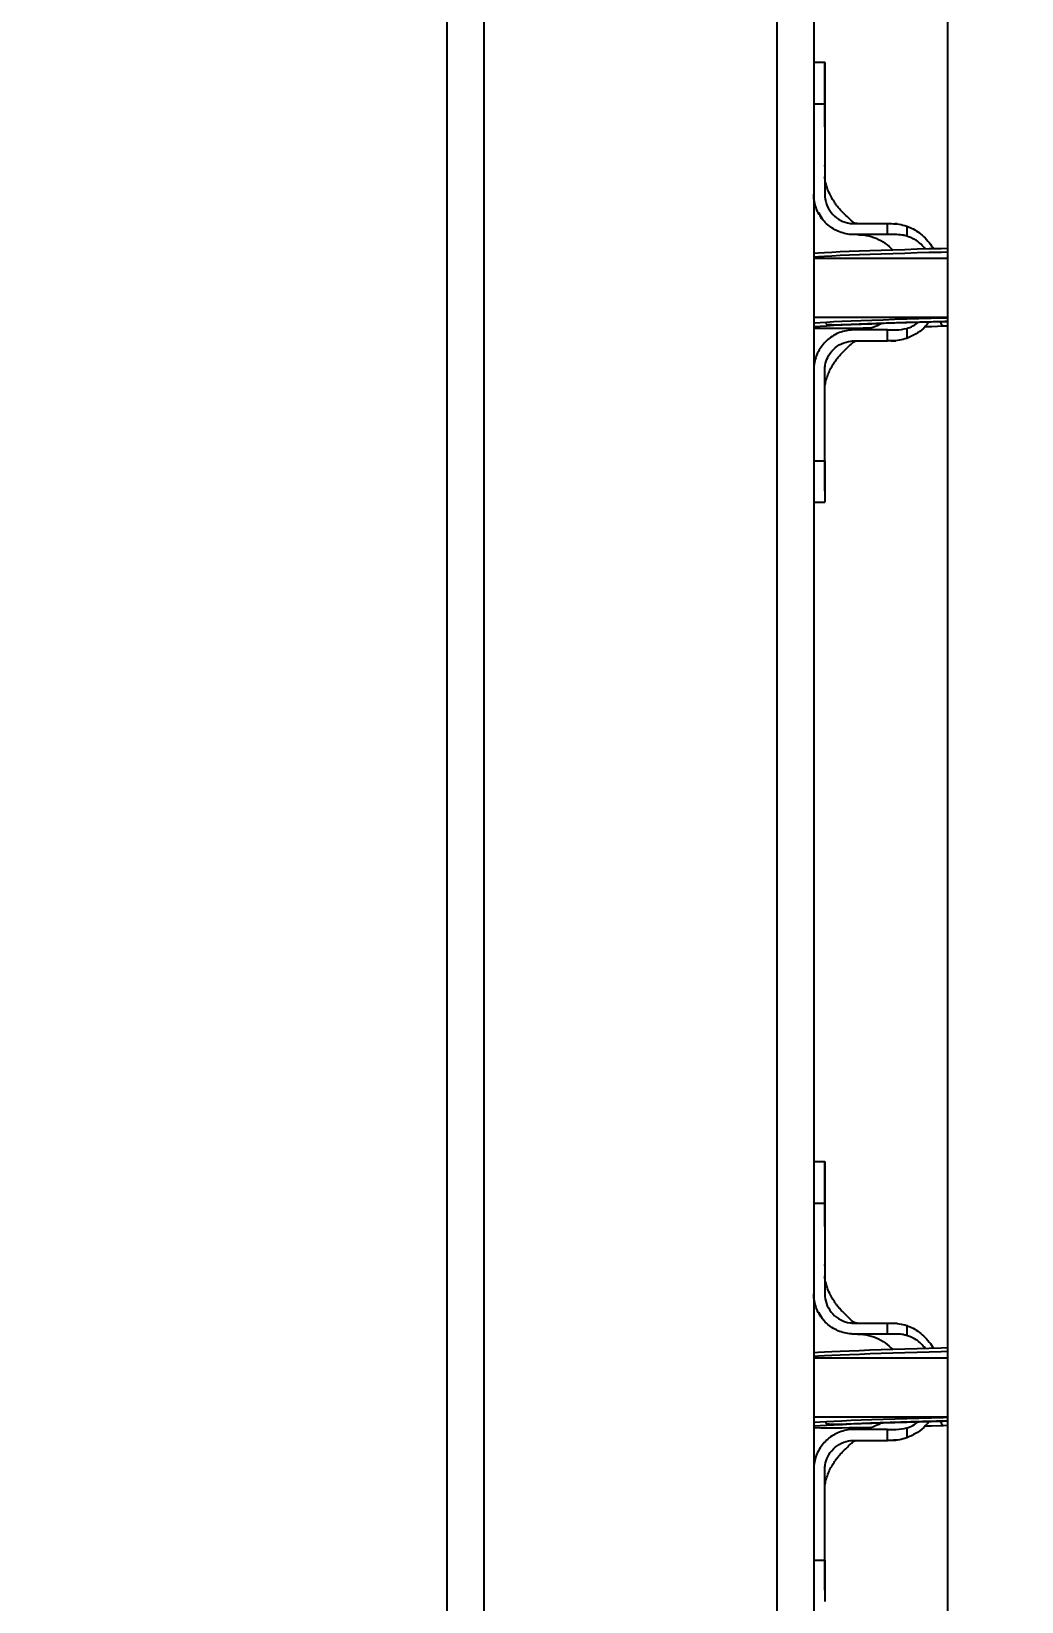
# Model space of a CAD drawing. Header units: millimetres. Extents: x -3362 to 2982, y -2844 to 2289.
# Drawn here: x -1181.2 to -911.1, y -19.8 to 408.6 of the extents above; entities that cross this region are included whole.
import ezdxf

# ---------------------------------------------------------------- set-up
doc = ezdxf.new("R2010")
doc.units = ezdxf.units.MM
for name, color, linetype in [('DIKOM_ОБЪЕКТ', 7, 'Continuous'), ('DIKOM_РАЗМЕР_ЗОНА', 7, 'Continuous'), ('DIKOM_РАЗМЕР_ОБЪЕКТА', 7, 'Continuous')]:
    doc.layers.add(name, color=color, linetype=linetype)
doc.styles.add('style1', font='arial.ttf', dxfattribs={"width": 0.8})
doc.dimstyles.new('1-50', dxfattribs={"dimtxt": 300, "dimasz": 200, "dimexe": 100, "dimexo": 0, "dimgap": 100, "dimtad": 1, "dimdec": 0, "dimtxsty": 'style1', "dimcen": 0, "dimclrd": 7, "dimclre": 7, "dimadec": 1, "dimazin": 2, "dimtfac": 1, "dimtdec": 0, "dimtmove": 0, "dimatfit": 3, "dimfxl": 0, "dimlwd": 25, "dimlwe": 18, "dimarcsym": 0})

# ---------------------------------------------------------------- blocks, each defined once
blk = doc.blocks.new('*D1')
at = {"layer": 'Defpoints', "color": 0, "transparency": 16777216}
for p in [(-2911.71, 2288.6), (542, 2288.6), (182.22, -2211.4)]:
    blk.add_point(p, dxfattribs=at)
at = {"layer": 'DIKOM_РАЗМЕР_ЗОНА', "color": 7, "lineweight": 18, "transparency": 16777216}
for p, q in [((542, 2288.6), (-3011.71, 2288.6)), ((182.22, -2211.4), (-3011.71, -2211.4))]:
    blk.add_line(p, q, dxfattribs=at)
at = {"layer": 'DIKOM_РАЗМЕР_ЗОНА', "color": 7, "lineweight": 25, "transparency": 16777216}
blk.add_line((-2911.71, -2011.4), (-2911.71, 2088.6), dxfattribs=at)
at = {"layer": 'DIKOM_РАЗМЕР_ЗОНА', "color": 7, "transparency": 16777216}
for points in [[(-2945.05, 2088.6), (-2878.38, 2088.6), (-2911.71, 2288.6)], [(-2945.05, -2011.4), (-2878.38, -2011.4), (-2911.71, -2211.4)]]:
    blk.add_solid(points, dxfattribs=at)
at = {"layer": 'DIKOM_РАЗМЕР_ЗОНА', "color": 0, "transparency": 16777216, "insert": (-3164.89, 38.6), "char_height": 300, "attachment_point": 5, "rotation": 90, "style": 'style1'}
blk.add_mtext('4500', dxfattribs=at)
blk = doc.blocks.new('*D3')
at = {"layer": 'Defpoints', "color": 0, "transparency": 16777216}
for p in [(-967.78, 788.6), (-1386.54, -711.4), (-972.78, -711.4)]:
    blk.add_point(p, dxfattribs=at)
at = {"layer": 'DIKOM_РАЗМЕР_ОБЪЕКТА', "color": 7, "lineweight": 18, "transparency": 16777216}
for p, q in [((-967.78, 788.6), (-1486.54, 788.6)), ((-972.78, -711.4), (-1486.54, -711.4))]:
    blk.add_line(p, q, dxfattribs=at)
at = {"layer": 'DIKOM_РАЗМЕР_ОБЪЕКТА', "color": 7, "lineweight": 25, "transparency": 16777216}
blk.add_line((-1386.54, 588.6), (-1386.54, -511.4), dxfattribs=at)
at = {"layer": 'DIKOM_РАЗМЕР_ОБЪЕКТА', "color": 7, "transparency": 16777216}
for points in [[(-1419.87, 588.6), (-1353.21, 588.6), (-1386.54, 788.6)], [(-1419.87, -511.4), (-1353.21, -511.4), (-1386.54, -711.4)]]:
    blk.add_solid(points, dxfattribs=at)
at = {"layer": 'DIKOM_РАЗМЕР_ОБЪЕКТА', "color": 0, "transparency": 16777216, "insert": (-1639.71, 38.6), "char_height": 300, "attachment_point": 5, "rotation": 90, "style": 'style1'}
blk.add_mtext('1500', dxfattribs=at)

msp = doc.modelspace()

# ---------------------------------------------------------------- linework, layer by layer
at = {"layer": 'DIKOM_ОБЪЕКТ'}
for p, q in [((-1067.78, -561.4), (-1067.78, 638.6)), ((-1057.78, 638.6), (-1057.78, -561.4)), ((-977.78, -561.4), (-977.78, 638.6)), ((-967.78, 548.6), (-967.78, -471.4)), ((-931.28, 534.6), (-931.28, -457.4)), ((-964.78, 400.15), (-967.78, 400.15)), ((-964.78, 394.87), (-964.78, 400.14)), ((-964.78, 391.66), (-964.78, 392.93)), ((-967.78, 388.87), (-964.78, 388.87)), ((-964.78, 388.87), (-964.78, 364.15)), ((-966.53, 359.18), (-965.48, 357.42)), ((-965.57, 357.53), (-964.82, 356.72)), ((-956.78, 356.15), (-955.78, 356.15)), ((-955.78, 356.15), (-947.64, 356.15)), ((-947.64, 353.15), (-947.64, 356.15)), ((-945.01, 356.06), (-945.71, 356.09)), ((-955.78, 353.15), (-956.78, 353.15)), ((-947.64, 353.15), (-955.78, 353.15)), ((-942.43, 355.49), (-942.43, 352.77)), ((-931.28, 346.6), (-967.78, 346.6)), ((-967.78, 346.6), (-967.48, 346.6)), ((-967.78, 330.6), (-931.28, 330.6)), ((-933.56, 330.3), (-933.64, 330.6)), ((-955.78, 327.15), (-956.78, 327.15)), ((-947.64, 327.15), (-955.78, 327.15)), ((-947.64, 324.15), (-947.64, 327.15)), ((-942.43, 327.54), (-942.43, 324.82)), ((-932.41, 328.23), (-931.28, 328.26)), ((-956.78, 324.15), (-955.78, 324.15)), ((-955.78, 324.15), (-947.64, 324.15)), ((-946.63, 324.17), (-945.43, 324.2)), ((-946.13, 324.19), (-945.43, 324.24)), ((-964.78, 291.44), (-964.78, 316.14)), ((-967.78, 291.44), (-964.78, 291.44)), ((-964.78, 287.29), (-964.78, 280.17)), ((-967.78, 280.15), (-964.78, 280.15)), ((-964.78, 100.15), (-967.78, 100.15)), ((-964.78, 94.87), (-964.78, 100.14)), ((-964.78, 91.66), (-964.78, 92.93)), ((-967.78, 88.87), (-964.78, 88.87)), ((-964.78, 88.87), (-964.78, 64.15)), ((-966.53, 59.18), (-965.48, 57.42)), ((-965.57, 57.53), (-964.82, 56.72)), ((-956.78, 56.15), (-955.78, 56.15)), ((-955.78, 56.15), (-947.64, 56.15)), ((-947.64, 53.15), (-947.64, 56.15)), ((-945.01, 56.06), (-945.71, 56.09)), ((-955.78, 53.15), (-956.78, 53.15)), ((-947.64, 53.15), (-955.78, 53.15)), ((-942.43, 55.49), (-942.43, 52.77)), ((-931.28, 46.6), (-967.78, 46.6)), ((-967.78, 46.6), (-967.48, 46.6)), ((-967.78, 30.6), (-931.28, 30.6)), ((-933.56, 30.3), (-933.64, 30.6)), ((-955.78, 27.15), (-956.78, 27.15)), ((-947.64, 27.15), (-955.78, 27.15)), ((-947.64, 24.15), (-947.64, 27.15)), ((-942.43, 27.54), (-942.43, 24.82)), ((-932.41, 28.23), (-931.28, 28.26)), ((-956.78, 24.15), (-955.78, 24.15)), ((-955.78, 24.15), (-947.64, 24.15)), ((-946.63, 24.17), (-945.43, 24.2)), ((-946.13, 24.19), (-945.43, 24.24)), ((-964.78, -8.56), (-964.78, 16.14)), ((-967.78, -8.56), (-964.78, -8.56)), ((-964.78, -12.71), (-964.78, -19.83))]:
    msp.add_line(p, q, dxfattribs=at)
at = {"layer": 'DIKOM_ОБЪЕКТ', "flags": 128}
for points in [[(-931.28, 349.36), (-933, 349.32), (-936.29, 349.24), (-939.61, 349.15), (-942.92, 349.05), (-946.19, 348.95), (-949.38, 348.85), (-952.45, 348.74), (-955.37, 348.63), (-958.1, 348.52), (-960.61, 348.42), (-962.87, 348.31), (-964.86, 348.21), (-966.56, 348.11), (-967.78, 348.03)], [(-931.28, 348.36), (-932.98, 348.32), (-936.26, 348.24), (-939.58, 348.15), (-942.9, 348.05), (-946.17, 347.95), (-949.35, 347.85), (-952.42, 347.74), (-955.34, 347.63), (-958.07, 347.53), (-960.58, 347.42), (-962.85, 347.31), (-964.84, 347.21), (-966.53, 347.11), (-967.78, 347.03)], [(-931.28, 330.36), (-932.48, 330.33), (-935.77, 330.25), (-939.09, 330.16), (-942.4, 330.06), (-945.67, 329.96), (-948.86, 329.86), (-951.93, 329.75), (-954.85, 329.64), (-957.58, 329.54), (-960.09, 329.43), (-962.35, 329.32), (-964.34, 329.22), (-966.04, 329.12), (-967.42, 329.03), (-967.78, 329)], [(-931.28, 329.36), (-932.46, 329.33), (-935.74, 329.25), (-939.06, 329.16), (-942.38, 329.06), (-945.65, 328.96), (-948.83, 328.86), (-951.9, 328.75), (-954.82, 328.64), (-957.55, 328.54), (-960.06, 328.43), (-962.33, 328.32), (-964.32, 328.22), (-966.01, 328.12), (-967.39, 328.03), (-967.78, 328)], [(-937.42, 328.08), (-935.69, 328.13), (-932.41, 328.23)], [(-931.28, 49.36), (-933, 49.32), (-936.29, 49.24), (-939.61, 49.15), (-942.92, 49.05), (-946.19, 48.95), (-949.38, 48.85), (-952.45, 48.74), (-955.37, 48.63), (-958.1, 48.52), (-960.61, 48.42), (-962.87, 48.31), (-964.86, 48.21), (-966.56, 48.11), (-967.78, 48.03)], [(-931.28, 48.36), (-932.98, 48.32), (-936.26, 48.24), (-939.58, 48.15), (-942.9, 48.05), (-946.17, 47.95), (-949.35, 47.85), (-952.42, 47.74), (-955.34, 47.63), (-958.07, 47.53), (-960.58, 47.42), (-962.85, 47.31), (-964.84, 47.21), (-966.53, 47.11), (-967.78, 47.03)], [(-931.28, 30.36), (-932.48, 30.33), (-935.77, 30.25), (-939.09, 30.16), (-942.4, 30.06), (-945.67, 29.96), (-948.86, 29.86), (-951.93, 29.75), (-954.85, 29.64), (-957.58, 29.54), (-960.09, 29.43), (-962.35, 29.32), (-964.34, 29.22), (-966.04, 29.12), (-967.42, 29.03), (-967.78, 29)], [(-931.28, 29.36), (-932.46, 29.33), (-935.74, 29.25), (-939.06, 29.16), (-942.38, 29.06), (-945.65, 28.96), (-948.83, 28.86), (-951.9, 28.75), (-954.82, 28.64), (-957.55, 28.54), (-960.06, 28.43), (-962.33, 28.32), (-964.32, 28.22), (-966.01, 28.12), (-967.39, 28.03), (-967.78, 28)], [(-937.42, 28.08), (-935.69, 28.13), (-932.41, 28.23)]]:
    msp.add_lwpolyline(points, dxfattribs=at)
at = {"layer": 'DIKOM_ОБЪЕКТ'}
for centre, radius, start, end in [((-963.08, 768.64), 441.04, 269.389, 271.3955), ((-931.54, 329.77), 1.77, 193.2282, 240.6965), ((-963.08, 469.09), 441.49, 269.3895, 271.3941), ((-931.54, 29.77), 1.77, 193.2189, 240.7)]:
    msp.add_arc(centre, radius, start, end, dxfattribs=at)
for points, knots in [([(-964.78, 400.13), (-964.78, 400.14), (-964.78, 400.23), (-964.78, 399.87), (-964.78, 399.02), (-964.78, 397.58), (-964.78, 395.65), (-964.78, 392.88), (-964.78, 390.38), (-964.78, 388.87)], [0, 0, 0, 0, 0.012296, 0.165143, 0.313683, 0.466532, 0.615072, 0.767919, 1, 1, 1, 1]), ([(-964.78, 391.88), (-964.78, 392.5), (-964.78, 393.71), (-964.78, 394.49), (-964.78, 394.87)], [0, 0, 0, 0, 0.507946, 1, 1, 1, 1]), ([(-964.78, 387.28), (-964.78, 388.58), (-964.78, 391.07), (-964.78, 393.4), (-964.78, 394.52)], [0, 0, 0, 0, 0.52184, 1, 1, 1, 1]), ([(-964.78, 382.55), (-964.78, 383.86), (-964.78, 386.37), (-964.78, 388.33), (-964.78, 389.26)], [0, 0, 0, 0, 0.522535, 1, 1, 1, 1]), ([(-955.96, 356.15), (-956.05, 356.15), (-956.23, 356.15), (-956.28, 356.17), (-956.32, 356.17), (-956.4, 356.19), (-956.44, 356.2), (-956.47, 356.21), (-956.5, 356.23), (-956.56, 356.25), (-956.81, 356.34), (-957.5, 356.88), (-958.41, 357.79), (-959.68, 358.98), (-960.68, 360.07), (-961.4, 360.95), (-962.05, 361.87), (-962.76, 362.97), (-963.53, 364.39), (-964.24, 366.14), (-964.72, 367.96), (-964.76, 368.66), (-964.78, 369.02)], [0, 0, 0, 0, 0.018189, 0.034394, 0.052853, 0.056714, 0.058316, 0.059781, 0.061259, 0.06295, 0.067438, 0.091968, 0.171064, 0.268637, 0.337572, 0.39637, 0.442787, 0.502187, 0.593499, 0.710964, 0.847912, 1, 1, 1, 1]), ([(-964.77, 371.81), (-964.77, 371.86), (-964.77, 371.96), (-964.77, 372.06), (-964.77, 372.11)], [0, 0, 0, 0, 0.499797, 1, 1, 1, 1]), ([(-956.78, 353.15), (-956.87, 353.15), (-957.29, 353.16), (-958.95, 353.28), (-961.71, 354.08), (-964.78, 356.3), (-966.93, 359.39), (-967.72, 362.19), (-967.77, 363.79), (-967.78, 364.15)], [0, 0, 0, 0, 0.01481, 0.074111, 0.29004, 0.505971, 0.720949, 0.936008, 1, 1, 1, 1]), ([(-964.78, 364.15), (-964.78, 363.93), (-964.75, 362.81), (-964.22, 360.82), (-962.7, 358.55), (-960.51, 356.91), (-958.41, 356.22), (-957.15, 356.17), (-956.78, 356.15)], [0, 0, 0, 0, 0.054127, 0.268331, 0.482528, 0.697282, 0.911983, 1, 1, 1, 1]), ([(-965.37, 357.27), (-965.32, 357.22), (-965.23, 357.11), (-965.13, 356.99), (-965.08, 356.93)], [0, 0, 0, 0, 0.499813, 1, 1, 1, 1]), ([(-947.64, 356.15), (-947.55, 356.15), (-947.19, 356.15), (-946.83, 356.15), (-946.56, 356.15)], [0, 0, 0, 0, 0.256329, 1, 1, 1, 1]), ([(-946.56, 356.15), (-945.87, 356.13), (-944.46, 356.08), (-943.12, 355.69), (-942.43, 355.49)], [0, 0, 0, 0, 0.492151, 1, 1, 1, 1]), ([(-955.85, 353.15), (-955.75, 353.15), (-955.58, 353.15), (-955.26, 353.14), (-954.57, 353.11), (-953.01, 352.92), (-950.74, 352.24), (-948.23, 350.89), (-946.88, 349.59), (-946.22, 348.95)], [0, 0, 0, 0, 0.02682, 0.049724, 0.091965, 0.219781, 0.482694, 0.744407, 1, 1, 1, 1]), ([(-942.43, 352.77), (-942.51, 352.79), (-942.92, 352.91), (-943.97, 353.13), (-945.64, 353.16), (-946.97, 353.16), (-947.64, 353.15)], [0, 0, 0, 0, 0.048367, 0.242137, 0.618945, 1, 1, 1, 1]), ([(-942.43, 355.49), (-942, 355.32), (-940.31, 354.66), (-938.17, 353.12), (-936.26, 351.07), (-935.48, 349.84), (-935.12, 349.26)], [0, 0, 0, 0, 0.144078, 0.558451, 0.791821, 1, 1, 1, 1]), ([(-937.33, 349.21), (-937.71, 349.67), (-938.84, 351.02), (-940.67, 352.17), (-942.1, 352.65), (-942.43, 352.77)], [0, 0, 0, 0, 0.281703, 0.831469, 1, 1, 1, 1]), ([(-956.78, 327.15), (-956.87, 327.15), (-957.29, 327.15), (-958.95, 327.03), (-961.69, 326.23), (-964.75, 324.04), (-966.91, 320.96), (-967.72, 318.15), (-967.77, 316.54), (-967.78, 316.15)], [0, 0, 0, 0, 0.01481, 0.074108, 0.288781, 0.503464, 0.718043, 0.93309, 1, 1, 1, 1]), ([(-964.47, 328.93), (-964.48, 328.92), (-964.54, 328.73), (-963.83, 328.63), (-962.2, 328.54), (-959.8, 328.6), (-956.93, 328.73), (-953.92, 328.85), (-951.1, 328.95), (-948.58, 329.04), (-946.36, 329.11), (-943.93, 329.19), (-941.13, 329.27), (-937.86, 329.36), (-934.52, 329.45), (-932.26, 329.5), (-931.28, 329.53), (-931.28, 329.53)], [0, 0, 0, 0, 0.006686, 0.115138, 0.216511, 0.309718, 0.395074, 0.477327, 0.557119, 0.608962, 0.659704, 0.712737, 0.77553, 0.848345, 0.931175, 0.99989, 1, 1, 1, 1]), ([(-949.22, 329.02), (-949.79, 328.68), (-951.25, 327.82), (-953.47, 327.29), (-955.11, 327.16), (-955.73, 327.15), (-955.8, 327.15)], [0, 0, 0, 0, 0.283488, 0.734312, 0.970252, 1, 1, 1, 1]), ([(-947.64, 327.15), (-947.56, 327.15), (-947.13, 327.15), (-946.37, 327.16), (-944.7, 327.12), (-943.4, 327.36), (-942.43, 327.54)], [0, 0, 0, 0, 0.048446, 0.242259, 0.43607, 1, 1, 1, 1]), ([(-936.3, 329.4), (-936.62, 328.98), (-937.52, 327.81), (-939.53, 326.12), (-941.41, 325.28), (-942.43, 324.82)], [0, 0, 0, 0, 0.20326, 0.568662, 1, 1, 1, 1]), ([(-942.43, 327.54), (-941.85, 327.74), (-940.67, 328.13), (-939.71, 328.93), (-939.24, 329.32)], [0, 0, 0, 0, 0.500438, 1, 1, 1, 1]), ([(-964.78, 311.18), (-964.77, 311.5), (-964.74, 312.1), (-964.39, 313.63), (-963.84, 315.18), (-963.13, 316.69), (-962.39, 317.93), (-961.63, 319.04), (-960.9, 319.99), (-959.94, 321.04), (-958.8, 322.1), (-957.93, 323.01), (-957.22, 323.67), (-956.77, 323.98), (-956.57, 324.06), (-956.52, 324.07), (-956.49, 324.09), (-956.46, 324.09), (-956.44, 324.11), (-956.35, 324.13), (-956.34, 324.13), (-956.24, 324.15), (-956.2, 324.15), (-955.88, 324.16), (-955.48, 324.15), (-955.13, 324.15)], [0, 0, 0, 0, 0.124108, 0.2381, 0.339917, 0.425648, 0.508326, 0.557901, 0.611276, 0.676138, 0.757218, 0.823993, 0.864586, 0.883786, 0.887179, 0.888513, 0.889679, 0.890774, 0.891902, 0.894482, 0.911792, 0.925079, 0.932809, 0.941956, 1, 1, 1, 1]), ([(-964.78, 316.14), (-964.78, 316.23), (-964.78, 316.69), (-964.65, 317.9), (-964.03, 319.84), (-962.52, 321.94), (-960.29, 323.51), (-958.25, 324.1), (-957.07, 324.14), (-956.78, 324.15)], [0, 0, 0, 0, 0.022087, 0.110618, 0.289018, 0.502895, 0.717717, 0.931832, 1, 1, 1, 1]), ([(-946.56, 324.15), (-946.66, 324.15), (-947.02, 324.15), (-947.38, 324.15), (-947.64, 324.15)], [0, 0, 0, 0, 0.256328, 1, 1, 1, 1]), ([(-942.43, 324.82), (-943.09, 324.63), (-944.43, 324.23), (-945.84, 324.18), (-946.56, 324.15)], [0, 0, 0, 0, 0.491618, 1, 1, 1, 1]), ([(-964.76, 310.72), (-964.76, 310.79), (-964.76, 310.92), (-964.77, 311.06), (-964.77, 311.12)], [0, 0, 0, 0, 0.498407, 1, 1, 1, 1]), ([(-964.78, 290.78), (-964.78, 291.72), (-964.78, 293.67), (-964.78, 296.17), (-964.78, 297.47)], [0, 0, 0, 0, 0.477552, 1, 1, 1, 1]), ([(-964.78, 283.26), (-964.78, 284.17), (-964.78, 287.3), (-964.78, 290.44), (-964.78, 292.66)], [0, 0, 0, 0, 0.291645, 1, 1, 1, 1]), ([(-964.78, 291.44), (-964.78, 291.35), (-964.78, 290.94), (-964.78, 289.22), (-964.78, 286.81), (-964.78, 284.27), (-964.78, 282.43), (-964.78, 281.1), (-964.78, 280.29), (-964.78, 280.21), (-964.78, 280.17)], [0, 0, 0, 0, 0.012373, 0.06189, 0.261123, 0.409634, 0.562453, 0.710964, 0.863783, 1, 1, 1, 1]), ([(-964.78, 100.13), (-964.78, 100.14), (-964.78, 100.23), (-964.78, 99.87), (-964.78, 99.02), (-964.78, 97.58), (-964.78, 95.65), (-964.78, 92.88), (-964.78, 90.38), (-964.78, 88.87)], [0, 0, 0, 0, 0.012296, 0.165144, 0.313683, 0.466531, 0.615072, 0.767919, 1, 1, 1, 1]), ([(-964.78, 91.88), (-964.78, 92.5), (-964.78, 93.71), (-964.78, 94.49), (-964.78, 94.87)], [0, 0, 0, 0, 0.507944, 1, 1, 1, 1]), ([(-964.78, 87.28), (-964.78, 88.58), (-964.78, 91.07), (-964.78, 93.4), (-964.78, 94.52)], [0, 0, 0, 0, 0.521846, 1, 1, 1, 1]), ([(-964.78, 82.55), (-964.78, 83.86), (-964.78, 86.37), (-964.78, 88.33), (-964.78, 89.26)], [0, 0, 0, 0, 0.522532, 1, 1, 1, 1]), ([(-955.96, 56.15), (-956.05, 56.15), (-956.23, 56.15), (-956.28, 56.17), (-956.32, 56.17), (-956.4, 56.19), (-956.44, 56.2), (-956.47, 56.21), (-956.5, 56.23), (-956.56, 56.25), (-956.81, 56.34), (-957.5, 56.88), (-958.41, 57.79), (-959.68, 58.98), (-960.68, 60.07), (-961.4, 60.95), (-962.05, 61.87), (-962.76, 62.97), (-963.53, 64.39), (-964.24, 66.14), (-964.72, 67.96), (-964.76, 68.66), (-964.78, 69.02)], [0, 0, 0, 0, 0.018189, 0.034394, 0.052853, 0.056715, 0.058316, 0.059781, 0.06126, 0.06295, 0.067436, 0.091969, 0.171062, 0.268635, 0.337574, 0.396368, 0.442788, 0.502188, 0.593498, 0.710965, 0.847913, 1, 1, 1, 1]), ([(-964.77, 71.81), (-964.77, 71.86), (-964.77, 71.96), (-964.77, 72.06), (-964.77, 72.11)], [0, 0, 0, 0, 0.499592, 1, 1, 1, 1]), ([(-956.78, 53.15), (-956.87, 53.15), (-957.29, 53.16), (-958.95, 53.28), (-961.71, 54.08), (-964.78, 56.3), (-966.93, 59.39), (-967.72, 62.19), (-967.77, 63.79), (-967.78, 64.15)], [0, 0, 0, 0, 0.01481, 0.074111, 0.290039, 0.505966, 0.720943, 0.936008, 1, 1, 1, 1]), ([(-964.78, 64.15), (-964.78, 63.93), (-964.75, 62.81), (-964.22, 60.82), (-962.7, 58.54), (-960.51, 56.91), (-958.41, 56.22), (-957.15, 56.17), (-956.78, 56.15)], [0, 0, 0, 0, 0.054127, 0.26833, 0.482535, 0.697283, 0.911983, 1, 1, 1, 1]), ([(-965.37, 57.27), (-965.32, 57.22), (-965.23, 57.11), (-965.13, 56.99), (-965.08, 56.93)], [0, 0, 0, 0, 0.499814, 1, 1, 1, 1]), ([(-947.64, 56.15), (-947.55, 56.15), (-947.19, 56.15), (-946.83, 56.15), (-946.56, 56.15)], [0, 0, 0, 0, 0.256329, 1, 1, 1, 1]), ([(-946.56, 56.15), (-945.87, 56.13), (-944.46, 56.08), (-943.12, 55.69), (-942.43, 55.49)], [0, 0, 0, 0, 0.492156, 1, 1, 1, 1]), ([(-955.85, 53.15), (-955.75, 53.15), (-955.58, 53.15), (-955.26, 53.14), (-954.57, 53.11), (-953.01, 52.92), (-950.74, 52.24), (-948.23, 50.89), (-946.88, 49.59), (-946.22, 48.95)], [0, 0, 0, 0, 0.02682, 0.049724, 0.091965, 0.21978, 0.482694, 0.744401, 1, 1, 1, 1]), ([(-942.43, 52.77), (-942.51, 52.79), (-942.92, 52.91), (-943.97, 53.13), (-945.64, 53.16), (-946.97, 53.16), (-947.64, 53.15)], [0, 0, 0, 0, 0.048367, 0.242137, 0.618945, 1, 1, 1, 1]), ([(-942.43, 55.49), (-942, 55.32), (-940.31, 54.66), (-938.17, 53.12), (-936.26, 51.07), (-935.48, 49.84), (-935.12, 49.26)], [0, 0, 0, 0, 0.144078, 0.558451, 0.791831, 1, 1, 1, 1]), ([(-937.33, 49.21), (-937.71, 49.67), (-938.84, 51.02), (-940.67, 52.17), (-942.1, 52.65), (-942.43, 52.77)], [0, 0, 0, 0, 0.281703, 0.831469, 1, 1, 1, 1]), ([(-956.78, 27.15), (-956.87, 27.15), (-957.29, 27.15), (-958.95, 27.03), (-961.69, 26.23), (-964.75, 24.04), (-966.91, 20.96), (-967.72, 18.15), (-967.77, 16.54), (-967.78, 16.15)], [0, 0, 0, 0, 0.01481, 0.074109, 0.288783, 0.503462, 0.718042, 0.93309, 1, 1, 1, 1]), ([(-964.47, 28.93), (-964.48, 28.92), (-964.54, 28.73), (-963.83, 28.63), (-962.2, 28.54), (-959.8, 28.6), (-956.93, 28.73), (-953.92, 28.85), (-951.1, 28.95), (-948.58, 29.04), (-946.36, 29.11), (-943.93, 29.19), (-941.13, 29.27), (-937.86, 29.36), (-934.52, 29.45), (-932.26, 29.5), (-931.28, 29.53), (-931.28, 29.53)], [0, 0, 0, 0, 0.006687, 0.115139, 0.216511, 0.309718, 0.395074, 0.477327, 0.557119, 0.608962, 0.659704, 0.712737, 0.77553, 0.848345, 0.931175, 0.99989, 1, 1, 1, 1]), ([(-949.22, 29.02), (-949.79, 28.68), (-951.25, 27.82), (-953.47, 27.29), (-955.11, 27.16), (-955.73, 27.15), (-955.8, 27.15)], [0, 0, 0, 0, 0.283481, 0.734311, 0.970252, 1, 1, 1, 1]), ([(-947.64, 27.15), (-947.56, 27.15), (-947.13, 27.15), (-946.37, 27.16), (-944.7, 27.12), (-943.4, 27.36), (-942.43, 27.54)], [0, 0, 0, 0, 0.048446, 0.242259, 0.43607, 1, 1, 1, 1]), ([(-936.3, 29.4), (-936.62, 28.98), (-937.52, 27.81), (-939.53, 26.12), (-941.41, 25.28), (-942.43, 24.82)], [0, 0, 0, 0, 0.203249, 0.568661, 1, 1, 1, 1]), ([(-942.43, 27.54), (-941.85, 27.74), (-940.67, 28.13), (-939.71, 28.93), (-939.24, 29.32)], [0, 0, 0, 0, 0.500429, 1, 1, 1, 1]), ([(-964.78, 11.18), (-964.77, 11.5), (-964.74, 12.1), (-964.39, 13.63), (-963.84, 15.18), (-963.13, 16.69), (-962.39, 17.93), (-961.63, 19.04), (-960.9, 19.99), (-959.94, 21.04), (-958.8, 22.1), (-957.93, 23.01), (-957.22, 23.66), (-956.77, 23.98), (-956.57, 24.05), (-956.52, 24.07), (-956.49, 24.09), (-956.46, 24.09), (-956.44, 24.1), (-956.35, 24.13), (-956.34, 24.13), (-956.24, 24.15), (-956.2, 24.15), (-955.88, 24.16), (-955.48, 24.15), (-955.13, 24.15)], [0, 0, 0, 0, 0.124107, 0.238101, 0.339918, 0.425646, 0.508327, 0.557902, 0.611275, 0.676136, 0.757216, 0.823994, 0.864587, 0.883787, 0.887178, 0.888514, 0.889679, 0.890775, 0.891901, 0.894482, 0.911792, 0.925079, 0.932809, 0.941955, 1, 1, 1, 1]), ([(-964.78, 16.14), (-964.78, 16.23), (-964.78, 16.69), (-964.65, 17.9), (-964.03, 19.84), (-962.52, 21.94), (-960.29, 23.51), (-958.25, 24.1), (-957.07, 24.14), (-956.78, 24.15)], [0, 0, 0, 0, 0.022087, 0.110619, 0.289019, 0.50289, 0.717714, 0.931832, 1, 1, 1, 1]), ([(-946.56, 24.15), (-946.66, 24.15), (-947.02, 24.15), (-947.38, 24.15), (-947.64, 24.15)], [0, 0, 0, 0, 0.256328, 1, 1, 1, 1]), ([(-942.43, 24.82), (-943.09, 24.63), (-944.43, 24.23), (-945.84, 24.18), (-946.56, 24.15)], [0, 0, 0, 0, 0.491613, 1, 1, 1, 1]), ([(-964.76, 10.72), (-964.76, 10.79), (-964.76, 10.92), (-964.77, 11.06), (-964.77, 11.12)], [0, 0, 0, 0, 0.498436, 1, 1, 1, 1]), ([(-964.78, -9.22), (-964.78, -8.28), (-964.78, -6.33), (-964.78, -3.83), (-964.78, -2.53)], [0, 0, 0, 0, 0.477552, 1, 1, 1, 1]), ([(-964.78, -16.74), (-964.78, -15.83), (-964.78, -12.7), (-964.78, -9.56), (-964.78, -7.34)], [0, 0, 0, 0, 0.291645, 1, 1, 1, 1]), ([(-964.78, -8.56), (-964.78, -8.65), (-964.78, -9.06), (-964.78, -10.78), (-964.78, -13.19), (-964.78, -15.73), (-964.78, -17.57), (-964.78, -18.9), (-964.78, -19.71), (-964.78, -19.79), (-964.78, -19.83)], [0, 0, 0, 0, 0.012377, 0.061895, 0.261127, 0.409638, 0.562453, 0.710965, 0.863783, 1, 1, 1, 1])]:
    msp.add_open_spline(points, degree=3, knots=knots, dxfattribs=at)

# ---------------------------------------------------------------- dimensions: what is measured, and where the dimension line sits
at = {"layer": 'DIKOM_РАЗМЕР_ЗОНА'}
dim = msp.add_linear_dim(base=(-2911.71, 2288.6), p1=(182.22, -2211.4), p2=(542, 2288.6), angle=90, dimstyle='1-50', dxfattribs=at)
dim.commit()
dim.dimension.update_dxf_attribs({"geometry": '*D1', "text_midpoint": (-2911.71, 38.6), "dimtype": 160})
at = {"layer": 'DIKOM_РАЗМЕР_ОБЪЕКТА'}
dim = msp.add_linear_dim(base=(-1386.54, -711.4), p1=(-967.78, 788.6), p2=(-972.78, -711.4), angle=90, dimstyle='1-50', dxfattribs=at)
dim.commit()
dim.dimension.update_dxf_attribs({"geometry": '*D3', "text_midpoint": (-1386.54, 38.6), "dimtype": 160})

doc.saveas('drawing.dxf')
